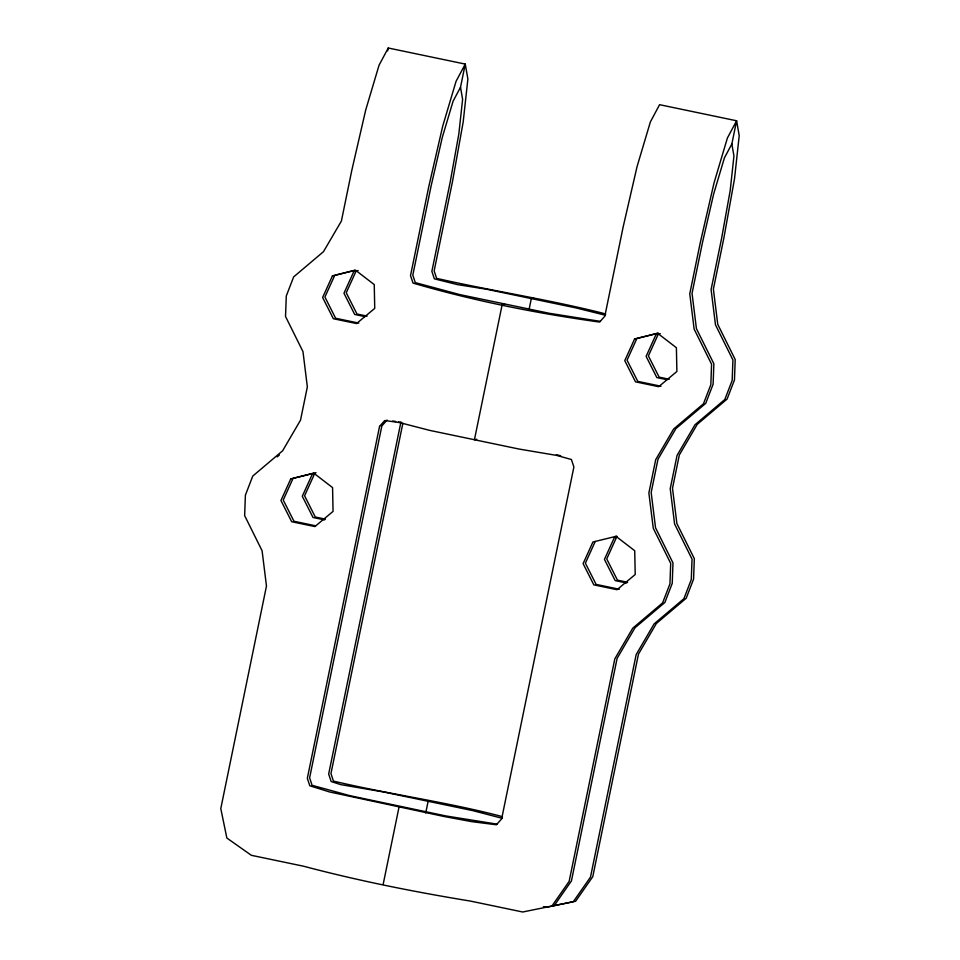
<?xml version="1.0" encoding="UTF-8"?>
<svg xmlns="http://www.w3.org/2000/svg" width="960" height="960" viewBox="0 0 960 960"><rect width="100%" height="100%" fill="white"/><g stroke="black" fill="none" stroke-linecap="round" stroke-linejoin="round"><path stroke-width="1.44" d="M387.648 50.904L388.248 48L465.264 64.092L467.88 78.972L463.188 121.992L452.472 181.608L434.148 270.876L436.632 278.376C491.784 290.892 548.076 299.412 603.072 313.26L605.712 314.256M600.432 321.384L549.24 313.272L459.768 294.588L415.284 282.624L412.812 275.124L431.136 185.868L442.332 137.268L453.084 101.196L460.5 87.288L465.264 64.092L456.06 81.324L442.728 126.072L428.844 186.324L410.52 275.58L413.004 283.08C473.952 300.876 536.7 313.344 599.616 322.068L604.836 316.176L623.16 226.92L637.044 166.668L650.376 121.92L659.58 104.688L736.608 120.78L739.212 135.66L734.532 178.68L723.816 238.296L713.388 289.092L717.756 324.372L735.204 359.52L734.46 379.992L727.092 399.072L697.236 424.344L679.332 454.968L672.504 488.244L676.884 523.524L694.332 558.672L693.576 579.132L686.208 598.224L656.364 623.484L638.46 654.12L592.776 876.672L575.616 901.248L546.324 907.296L543.42 906.684M400.908 422.136L328.668 774.036L331.152 781.536L340.788 784.632L383.388 791.94L472.86 810.636L502.02 818.256M402.888 423.156L330.96 773.58L333.432 781.08C388.404 794.172 445.008 801.672 499.884 815.964L502.524 816.96M383.148 884.424L399.024 807.096L401.304 806.64M425.724 812.964L428.124 801.288L430.416 800.832M528.924 310.236L531.312 298.584L533.604 298.128M554.28 905.496L571.428 880.92L617.112 658.368L635.016 627.744L664.872 602.472L672.228 583.392L672.984 562.92L655.536 527.772L651.168 492.492L657.996 459.216L675.9 428.592L705.744 403.332L713.112 384.24L713.868 363.768L696.42 328.632L692.04 293.352L702.468 242.556L713.664 193.956L724.416 157.884L731.844 143.976L736.608 120.78L727.404 138.012L714.072 182.76L700.188 243.012L689.76 293.808L694.128 329.088L711.576 364.224L710.832 384.696L703.464 403.788L673.608 429.048L655.704 459.672L648.876 492.948L653.256 528.228L670.704 563.376L669.948 583.848L662.58 602.928L632.736 628.2L614.832 658.824L569.148 881.376L551.988 905.952M356.076 271.152L346.248 292.776L356.976 314.004L367.116 316.128M314.4 474.168L304.572 495.792L315.3 517.02L325.452 519.144M658.224 334.272L648.396 355.896L659.124 377.124L669.276 379.248M595.212 541.536L585.384 563.172L596.112 584.4L619.308 589.248M616.548 537.288L606.732 558.912L617.448 580.14L627.6 582.264M388.248 48L379.044 65.232L365.712 109.98L351.828 170.232L341.4 221.028L323.496 251.652L293.64 276.912L286.284 296.004L285.528 316.476L302.976 351.612L307.344 386.904L300.516 420.168L282.612 450.804L252.768 476.064L245.4 495.156L244.644 515.616L262.092 550.764L266.472 586.044L220.788 808.596L226.86 838.032L251.352 855.312L303.576 866.22C358.428 880.764 414.444 891.912 470.484 901.092L522.696 912L573.324 901.704L590.484 877.128L636.168 654.576L654.072 623.94L683.916 598.68L691.284 579.588L692.04 559.128L674.592 523.98L670.224 488.7L677.052 455.424L694.956 424.8L724.8 399.528L732.168 380.448L732.924 359.976L715.476 324.828L711.096 289.548L721.524 238.752L730.176 190.668L733.944 155.976L731.844 143.976M387.072 420.048L381.852 425.94L309.624 777.828L312.096 785.328L350.04 795.708L446.04 815.976L497.268 824.172M277.164 456.888L279.372 455.028M354.828 270.384L334.728 275.4L324.912 297.024L335.628 318.264L358.824 323.1M358.092 270.528L353.784 271.608L343.968 293.232L354.684 314.46L364.836 316.584M658.416 333.144L636.876 338.52L627.06 360.156L637.776 381.384L660.972 386.232M660.24 333.648L655.932 334.728L646.116 356.352L656.832 377.58L666.984 379.704M316.032 472.68L293.052 478.416L283.236 500.04L293.964 521.268L315.708 525.816M314.988 473.904L312.108 474.624L302.292 496.248L313.02 517.476L324.612 519.9M616.74 536.16L592.92 541.992L583.104 563.628L593.82 584.856L617.016 589.704L635.22 574.512L634.716 550.728L615.888 536.256M617.136 537.024L614.256 537.744L604.44 559.368L615.168 580.596L626.76 583.02M504.504 303.936L502.212 304.392L474.432 439.728L476.712 439.272M605.244 315.192L576.048 307.932L486.576 289.236L457.428 284.604L434.34 278.832L431.868 271.332L450.192 182.064L458.832 133.98L462.612 99.3L460.5 87.288M392.796 420.996L395.652 421.476M398.508 421.956L401.364 422.436M556.38 454.704L560.712 455.784M379.56 426.396L307.332 778.284L309.804 785.784L329.556 791.952L443.76 816.432L471.528 821.616L496.428 824.772L501.648 818.88L573.888 466.992L571.404 459.492L556.5 455.376L519.168 449.076L429.696 430.38L399.684 422.616L384.792 420.504L379.56 426.396M332.448 275.856L322.62 297.48L333.348 318.72L356.544 323.556L374.736 308.376L374.244 284.592L355.416 270.12L332.448 275.856M290.772 478.872L280.944 500.496L291.672 521.724L314.868 526.572L333.06 511.392L332.568 487.608L313.74 473.136L290.772 478.872M634.596 338.976L624.768 360.612L635.496 381.84L658.692 386.688L676.884 371.496L676.392 347.712L657.564 333.24L634.596 338.976"/></g></svg>
